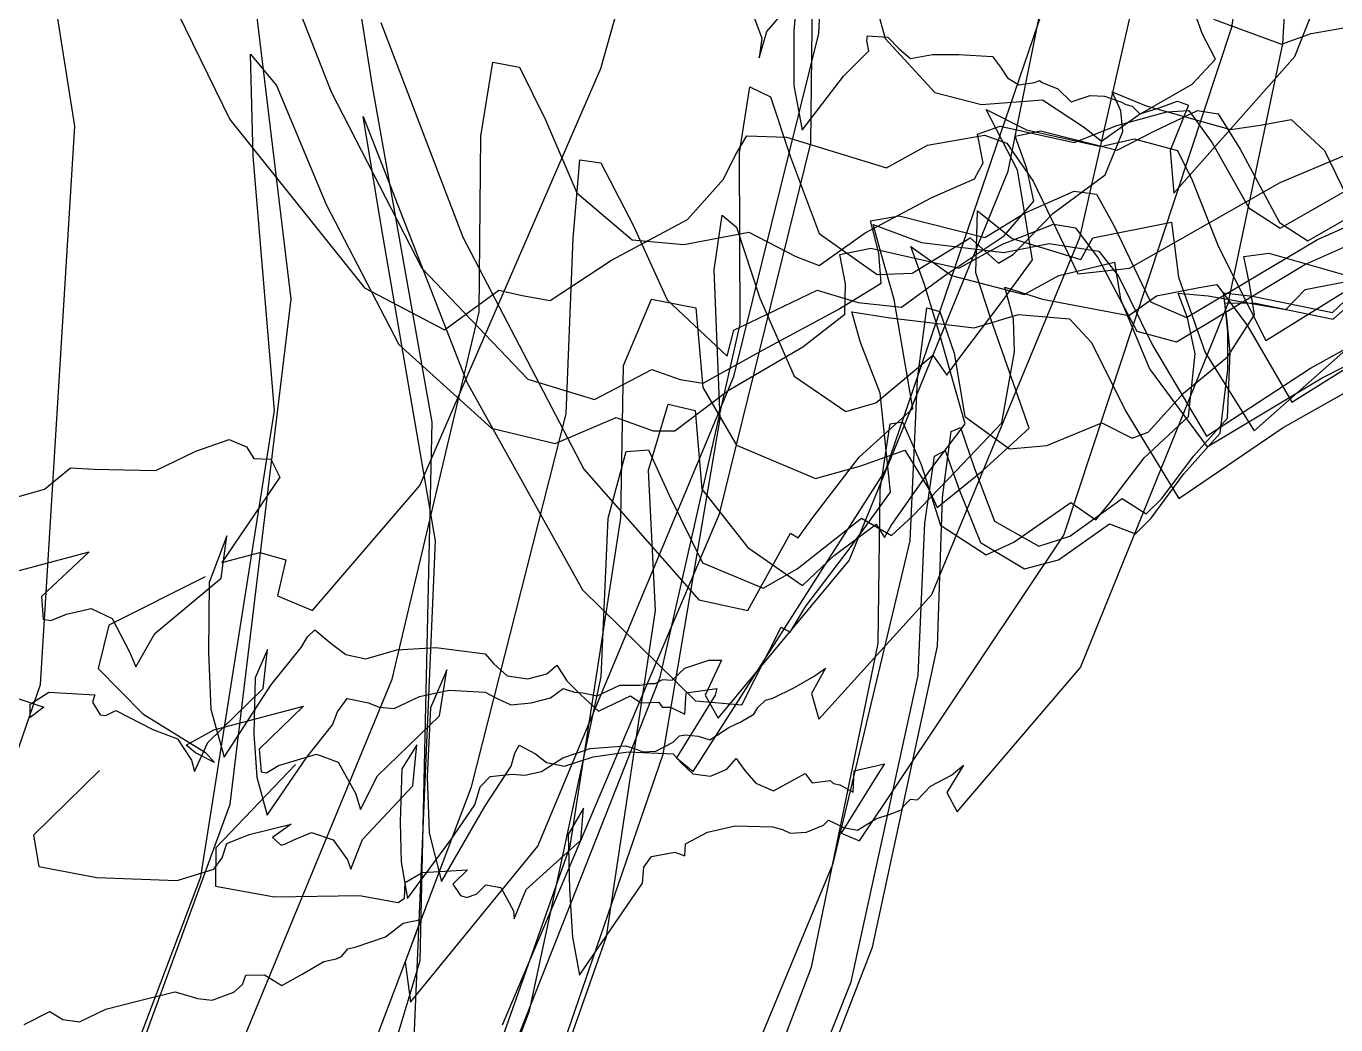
# Model space of a CAD drawing. Header units: millimetres. Extents: x -6 to 13, y -285 to 1.
# Drawn here: x -3.9 to -1.822, y -2.139 to -0.554 of the extents above; entities that cross this region are included whole.
import ezdxf

# ---------------------------------------------------------------- set-up
doc = ezdxf.new("R2010")
doc.units = ezdxf.units.MM
for name, color, linetype in [('20141128', 145, 'Continuous'), ('20141216', 40, 'Continuous'), ('20150317', 54, 'Continuous'), ('20150525', 177, 'Continuous'), ('20150619', 122, 'Continuous'), ('20151020', 220, 'Continuous'), ('20151209', 128, 'Continuous'), ('20160126', 20, 'Continuous'), ('20160401', 141, 'Continuous'), ('20160920', 48, 'Continuous'), ('20161011', 208, 'Continuous'), ('20161124', 188, 'Continuous'), ('20161222', 142, 'Continuous'), ('20170213', 4, 'Continuous'), ('20170413', 115, 'Continuous'), ('20170622', 148, 'Continuous'), ('20170925', 79, 'Continuous'), ('20180328', 34, 'Continuous'), ('20180507', 185, 'Continuous'), ('20180702', 47, 'Continuous'), ('20181022', 205, 'Continuous'), ('20190208', 168, 'Continuous'), ('20190618', 77, 'Continuous'), ('20190722', 203, 'Continuous'), ('20190919', 195, 'Continuous')]:
    doc.layers.add(name, color=color, linetype=linetype)

msp = doc.modelspace()

# ---------------------------------------------------------------- linework, layer by layer
at = {"layer": '20141128'}
for p, q in [((-2.2282, -0.889, -33.6), (-2.1318, -0.4656, -34.2)), ((-2.4628, -1.4559, -33), (-2.2282, -0.889, -33.6)), ((-2.6422, -1.6536, -32.4), (-2.4628, -1.4559, -33)), ((-2.6319, -1.5727, -31.2), (-2.6542, -1.6132, -31.8)), ((-2.65, -1.5854, -30.6), (-2.6319, -1.5727, -31.2)), ((-2.6809, -1.6038, -30), (-2.65, -1.5854, -30.6)), ((-2.7272, -1.6238, -28.8), (-2.7152, -1.6205, -29.4)), ((-2.7152, -1.6205, -29.4), (-2.6809, -1.6038, -30)), ((-2.6542, -1.6132, -31.8), (-2.6422, -1.6536, -32.4)), ((-2.7455, -1.6458, -27.6), (-2.7389, -1.6353, -28.2)), ((-2.7389, -1.6353, -28.2), (-2.7272, -1.6238, -28.8)), ((-2.7853, -1.667, -26.4), (-2.7661, -1.6581, -27)), ((-2.7661, -1.6581, -27), (-2.7455, -1.6458, -27.6)), ((-2.8736, -1.6906, -23.4), (-2.8633, -1.6805, -24)), ((-2.8633, -1.6805, -24), (-2.854, -1.6785, -24.6)), ((-2.854, -1.6785, -24.6), (-2.8341, -1.6808, -25.2)), ((-2.8341, -1.6808, -25.2), (-2.8153, -1.6869, -25.8)), ((-2.8153, -1.6869, -25.8), (-2.7853, -1.667, -26.4)), ((-3.2802, -1.6945, -12.6), (-3.3043, -1.7326, -13.2)), ((-3.2864, -1.7599, -12), (-3.2802, -1.6945, -12.6)), ((-3.0487, -1.7151, -19.8), (-3.0053, -1.7003, -20.4)), ((-3.0053, -1.7003, -20.4), (-2.9489, -1.6964, -21)), ((-2.9489, -1.6964, -21), (-2.9349, -1.7006, -21.6)), ((-2.9349, -1.7006, -21.6), (-2.9215, -1.7058, -22.2)), ((-2.9012, -1.7048, -22.8), (-2.8736, -1.6906, -23.4)), ((-3.0824, -1.7368, -19.2), (-3.0487, -1.7151, -19.8)), ((-2.9215, -1.7058, -22.2), (-2.9012, -1.7048, -22.8)), ((-3.7839, -1.7356, -0.6), (-3.8885, -1.8381, -1.2)), ((-3.3043, -1.7326, -13.2), (-3.3066, -1.8171, -13.8)), ((-3.1799, -1.7612, -16.8), (-3.1637, -1.745, -17.4)), ((-3.1637, -1.745, -17.4), (-3.1293, -1.741, -18)), ((-3.1293, -1.741, -18), (-3.109, -1.7425, -18.6)), ((-3.109, -1.7425, -18.6), (-3.0824, -1.7368, -19.2)), ((-3.3667, -1.8448, -11.4), (-3.2864, -1.7599, -12)), ((-3.188, -1.7897, -16.2), (-3.1799, -1.7612, -16.8)), ((-3.2265, -1.8456, -15.6), (-3.188, -1.7897, -16.2)), ((-3.5466, -1.8368, -5.4), (-3.4795, -1.8206, -6)), ((-3.4795, -1.8206, -6), (-3.5091, -1.8416, -6.6)), ((-3.3066, -1.8171, -13.8), (-3.3054, -1.8808, -14.4)), ((-3.8885, -1.8381, -1.2), (-3.8803, -1.8875, -1.8)), ((-3.5819, -1.8512, -4.8), (-3.5466, -1.8368, -5.4)), ((-3.5091, -1.8416, -6.6), (-3.4958, -1.854, -7.2)), ((-3.4889, -1.852, -7.8), (-3.4754, -1.8456, -8.4)), ((-3.4754, -1.8456, -8.4), (-3.4476, -1.8339, -9)), ((-3.4476, -1.8339, -9), (-3.413, -1.8454, -9.6)), ((-3.413, -1.8454, -9.6), (-3.3901, -1.8769, -10.2)), ((-3.3852, -1.8919, -10.8), (-3.3667, -1.8448, -11.4)), ((-3.295, -1.9386, -15), (-3.2265, -1.8456, -15.6)), ((-3.5892, -1.874, -4.2), (-3.5819, -1.8512, -4.8)), ((-3.4958, -1.854, -7.2), (-3.4889, -1.852, -7.8)), ((-3.8803, -1.8875, -1.8), (-3.7879, -1.9051, -2.4)), ((-3.6023, -1.8921, -3.6), (-3.5892, -1.874, -4.2)), ((-3.3901, -1.8769, -10.2), (-3.3852, -1.8919, -10.8)), ((-3.3054, -1.8808, -14.4), (-3.295, -1.9386, -15)), ((-3.7879, -1.9051, -2.4), (-3.6608, -1.9098, -3)), ((-3.6608, -1.9098, -3), (-3.6023, -1.8921, -3.6))]:
    msp.add_line(p, q, dxfattribs=at)
at = {"layer": '20141216'}
for p, q in [((-1.906, -0.582, -34.2), (-1.894, -0.377, -34.8)), ((-1.993, -0.994, -33.6), (-1.906, -0.582, -34.2)), ((-2.227, -1.572, -33), (-1.993, -0.994, -33.6)), ((-2.423, -1.801, -32.4), (-2.227, -1.572, -33)), ((-3.473, -1.726, -0.6), (-3.599, -1.858, -1.2)), ((-2.465, -1.76, -30), (-2.432, -1.743, -30.6)), ((-2.413, -1.727, -31.2), (-2.439, -1.77, -31.8)), ((-2.432, -1.743, -30.6), (-2.413, -1.727, -31.2)), ((-2.486, -1.782, -29.4), (-2.465, -1.76, -30)), ((-2.508, -1.792, -28.2), (-2.497, -1.781, -28.8)), ((-2.497, -1.781, -28.8), (-2.486, -1.782, -29.4)), ((-2.439, -1.77, -31.8), (-2.423, -1.801, -32.4)), ((-3.016, -1.795, -12.6), (-3.04, -1.837, -13.2)), ((-3.02, -1.846, -12), (-3.016, -1.795, -12.6)), ((-2.552, -1.812, -26.4), (-2.531, -1.805, -27)), ((-2.531, -1.805, -27), (-2.511, -1.798, -27.6)), ((-2.511, -1.798, -27.6), (-2.508, -1.792, -28.2)), ((-2.819, -1.833, -19.8), (-2.775, -1.823, -20.4)), ((-2.775, -1.823, -20.4), (-2.716, -1.825, -21)), ((-2.716, -1.825, -21), (-2.7, -1.829, -21.6)), ((-2.662, -1.833, -22.8), (-2.635, -1.822, -23.4)), ((-2.635, -1.822, -23.4), (-2.627, -1.814, -24)), ((-2.627, -1.814, -24), (-2.617, -1.819, -24.6)), ((-2.617, -1.819, -24.6), (-2.603, -1.826, -25.2)), ((-2.603, -1.826, -25.2), (-2.581, -1.83, -25.8)), ((-2.581, -1.83, -25.8), (-2.552, -1.812, -26.4)), ((-3.107, -1.924, -11.4), (-3.02, -1.846, -12)), ((-3.04, -1.837, -13.2), (-3.038, -1.924, -13.8)), ((-2.854, -1.852, -19.2), (-2.819, -1.833, -19.8)), ((-2.7, -1.829, -21.6), (-2.688, -1.835, -22.2)), ((-2.688, -1.835, -22.2), (-2.662, -1.833, -22.8)), ((-3.599, -1.858, -1.2), (-3.6, -1.919, -1.8)), ((-2.908, -1.872, -17.4), (-2.871, -1.865, -18)), ((-2.871, -1.865, -18), (-2.855, -1.871, -18.6)), ((-2.855, -1.871, -18.6), (-2.854, -1.852, -19.2)), ((-2.922, -1.914, -16.2), (-2.92, -1.889, -16.8)), ((-2.92, -1.889, -16.8), (-2.908, -1.872, -17.4)), ((-3.299, -1.913, -4.8), (-3.272, -1.897, -5.4)), ((-3.272, -1.897, -5.4), (-3.2, -1.893, -6)), ((-3.2, -1.893, -6), (-3.223, -1.916, -6.6)), ((-3.6, -1.919, -1.8), (-3.506, -1.936, -2.4)), ((-3.3, -1.938, -4.2), (-3.299, -1.913, -4.8)), ((-3.223, -1.916, -6.6), (-3.211, -1.934, -7.2)), ((-3.201, -1.937, -7.8), (-3.185, -1.931, -8.4)), ((-3.185, -1.931, -8.4), (-3.171, -1.917, -9)), ((-3.171, -1.917, -9), (-3.147, -1.921, -9.6)), ((-3.147, -1.921, -9.6), (-3.127, -1.958, -10.2)), ((-3.126, -1.971, -10.8), (-3.107, -1.924, -11.4)), ((-3.038, -1.924, -13.8), (-3.033, -2, -14.4)), ((-2.959, -1.968, -15.6), (-2.922, -1.914, -16.2)), ((-3.506, -1.936, -2.4), (-3.371, -1.934, -3)), ((-3.371, -1.934, -3), (-3.31, -1.945, -3.6)), ((-3.31, -1.945, -3.6), (-3.3, -1.938, -4.2)), ((-3.211, -1.934, -7.2), (-3.201, -1.937, -7.8)), ((-3.127, -1.958, -10.2), (-3.126, -1.971, -10.8)), ((-3.022, -2.06, -15), (-2.959, -1.968, -15.6)), ((-3.033, -2, -14.4), (-3.022, -2.06, -15))]:
    msp.add_line(p, q, dxfattribs=at)
at = {"layer": '20150317'}
for p, q in [((-2.342, -0.784, -33.6), (-2.252, -0.339, -34.2)), ((-2.594, -1.402, -33), (-2.342, -0.784, -33.6)), ((-2.802, -1.652, -32.4), (-2.594, -1.402, -33)), ((-3.517, -1.543, -12.6), (-3.537, -1.588, -13.2)), ((-3.524, -1.605, -12), (-3.517, -1.543, -12.6)), ((-2.875, -1.592, -29.4), (-2.855, -1.573, -30)), ((-2.855, -1.573, -30), (-2.817, -1.56, -30.6)), ((-2.797, -1.56, -31.2), (-2.823, -1.616, -31.8)), ((-2.817, -1.56, -30.6), (-2.797, -1.56, -31.2)), ((-3.537, -1.588, -13.2), (-3.539, -1.677, -13.8)), ((-2.994, -1.617, -25.8), (-2.958, -1.6, -26.4)), ((-2.958, -1.6, -26.4), (-2.926, -1.6, -27)), ((-2.926, -1.6, -27), (-2.911, -1.597, -27.6)), ((-2.911, -1.597, -27.6), (-2.902, -1.597, -28.2)), ((-2.902, -1.597, -28.2), (-2.89, -1.591, -28.8)), ((-2.89, -1.591, -28.8), (-2.875, -1.592, -29.4)), ((-3.926, -1.617, -3), (-3.872, -1.635, -3.6)), ((-3.894, -1.63, -4.8), (-3.864, -1.611, -5.4)), ((-3.864, -1.611, -5.4), (-3.791, -1.615, -6)), ((-3.791, -1.615, -6), (-3.795, -1.627, -6.6)), ((-3.612, -1.691, -11.4), (-3.524, -1.605, -12)), ((-3.316, -1.637, -19.2), (-3.276, -1.618, -19.8)), ((-3.276, -1.618, -19.8), (-3.229, -1.608, -20.4)), ((-3.229, -1.608, -20.4), (-3.172, -1.611, -21)), ((-3.172, -1.611, -21), (-3.153, -1.621, -21.6)), ((-3.099, -1.628, -22.8), (-3.068, -1.62, -23.4)), ((-3.068, -1.62, -23.4), (-3.048, -1.605, -24)), ((-3.048, -1.605, -24), (-3.03, -1.611, -24.6)), ((-3.03, -1.611, -24.6), (-3.017, -1.612, -25.2)), ((-3.017, -1.612, -25.2), (-2.994, -1.617, -25.8)), ((-2.823, -1.616, -31.8), (-2.802, -1.652, -32.4)), ((-3.894, -1.651, -4.2), (-3.894, -1.63, -4.8)), ((-3.872, -1.635, -3.6), (-3.894, -1.651, -4.2)), ((-3.795, -1.627, -6.6), (-3.783, -1.647, -7.2)), ((-3.774, -1.648, -7.8), (-3.758, -1.64, -8.4)), ((-3.758, -1.64, -8.4), (-3.699, -1.67, -9)), ((-3.406, -1.642, -16.8), (-3.391, -1.621, -17.4)), ((-3.391, -1.621, -17.4), (-3.357, -1.628, -18)), ((-3.357, -1.628, -18), (-3.34, -1.635, -18.6)), ((-3.34, -1.635, -18.6), (-3.316, -1.637, -19.2)), ((-3.153, -1.621, -21.6), (-3.131, -1.631, -22.2)), ((-3.131, -1.631, -22.2), (-3.099, -1.628, -22.8)), ((-3.783, -1.647, -7.2), (-3.774, -1.648, -7.8)), ((-3.414, -1.663, -16.2), (-3.406, -1.642, -16.8)), ((-3.699, -1.67, -9), (-3.66, -1.685, -9.6)), ((-3.539, -1.677, -13.8), (-3.534, -1.746, -14.4)), ((-3.455, -1.714, -15.6), (-3.414, -1.663, -16.2)), ((-3.66, -1.685, -9.6), (-3.638, -1.719, -10.2)), ((-3.633, -1.737, -10.8), (-3.612, -1.691, -11.4)), ((-3.638, -1.719, -10.2), (-3.633, -1.737, -10.8)), ((-3.518, -1.806, -15), (-3.455, -1.714, -15.6)), ((-3.534, -1.746, -14.4), (-3.518, -1.806, -15))]:
    msp.add_line(p, q, dxfattribs=at)
at = {"layer": '20150525'}
for p, q in [((-2.9882, -0.621, -33.6), (-2.8545, -0.1421, -34.2)), ((-3.2757, -1.2831, -33), (-2.9882, -0.621, -33.6)), ((-3.6309, -1.2283, -26.4), (-3.578, -1.2097, -27)), ((-3.578, -1.2097, -27), (-3.5508, -1.2213, -27.6)), ((-3.5508, -1.2213, -27.6), (-3.539, -1.24, -28.2)), ((-3.6943, -1.2591, -25.8), (-3.6309, -1.2283, -26.4)), ((-3.539, -1.24, -28.2), (-3.5122, -1.241, -28.8)), ((-3.5122, -1.241, -28.8), (-3.4977, -1.2696, -29.4)), ((-3.8712, -1.2885, -23.4), (-3.8297, -1.2547, -24)), ((-3.8297, -1.2547, -24), (-3.7921, -1.257, -24.6)), ((-3.7921, -1.257, -24.6), (-3.7443, -1.2579, -25.2)), ((-3.7443, -1.2579, -25.2), (-3.6943, -1.2591, -25.8)), ((-3.4977, -1.2696, -29.4), (-3.5897, -1.4053, -30)), ((-3.4461, -1.4813, -32.4), (-3.2757, -1.2831, -33)), ((-3.9288, -1.3054, -22.8), (-3.8712, -1.2885, -23.4)), ((-3.5897, -1.4053, -30), (-3.5293, -1.3895, -30.6)), ((-3.5293, -1.3895, -30.6), (-3.4882, -1.4008, -31.2)), ((-3.4882, -1.4008, -31.2), (-3.5015, -1.4582, -31.8)), ((-3.5015, -1.4582, -31.8), (-3.4461, -1.4813, -32.4))]:
    msp.add_line(p, q, dxfattribs=at)
at = {"layer": '20150619'}
for p, q in [((-1.887, -0.602, -33), (-1.631, 0.051, -33.6)), ((-2.673, -0.457, -13.2), (-2.682, -0.561, -13.8)), ((-2.725, -0.562, -11.4), (-2.645, -0.469, -12)), ((-2.749, -0.529, -9.6), (-2.733, -0.573, -10.2)), ((-2.682, -0.561, -13.8), (-2.682, -0.648, -14.4)), ((-2.737, -0.604, -10.8), (-2.725, -0.562, -11.4)), ((-2.733, -0.573, -10.2), (-2.737, -0.604, -10.8)), ((-2.566, -0.577, -16.8), (-2.565, -0.569, -17.4)), ((-2.563, -0.593, -16.2), (-2.566, -0.577, -16.8)), ((-2.565, -0.569, -17.4), (-2.533, -0.571, -18)), ((-2.533, -0.571, -18), (-2.515, -0.59, -18.6)), ((-2.603, -0.633, -15.6), (-2.563, -0.593, -16.2)), ((-2.515, -0.59, -18.6), (-2.497, -0.605, -19.2)), ((-2.497, -0.605, -19.2), (-2.462, -0.599, -19.8)), ((-2.462, -0.599, -19.8), (-2.42, -0.599, -20.4)), ((-2.42, -0.599, -20.4), (-2.367, -0.602, -21)), ((-2.367, -0.602, -21), (-2.354, -0.619, -21.6)), ((-2.079, -0.819, -32.4), (-1.887, -0.602, -33)), ((-2.354, -0.619, -21.6), (-2.343, -0.636, -22.2)), ((-2.669, -0.719, -15), (-2.603, -0.633, -15.6)), ((-2.343, -0.636, -22.2), (-2.325, -0.647, -22.8)), ((-2.325, -0.647, -22.8), (-2.3, -0.643, -23.4)), ((-2.3, -0.643, -23.4), (-2.292, -0.64, -24)), ((-2.292, -0.64, -24), (-2.288, -0.643, -24.6)), ((-2.288, -0.643, -24.6), (-2.263, -0.653, -25.2)), ((-2.682, -0.648, -14.4), (-2.669, -0.719, -15)), ((-2.263, -0.653, -25.2), (-2.242, -0.674, -25.8)), ((-2.242, -0.674, -25.8), (-2.212, -0.664, -26.4)), ((-2.212, -0.664, -26.4), (-2.189, -0.665, -27)), ((-2.189, -0.665, -27), (-2.163, -0.674, -27.6)), ((-2.163, -0.674, -27.6), (-2.155, -0.678, -28.2)), ((-2.155, -0.678, -28.2), (-2.145, -0.681, -28.8)), ((-2.145, -0.681, -28.8), (-2.133, -0.693, -29.4)), ((-2.133, -0.693, -29.4), (-2.104, -0.684, -30)), ((-2.104, -0.684, -30), (-2.073, -0.673, -30.6)), ((-2.056, -0.679, -31.2), (-2.085, -0.751, -31.8)), ((-2.073, -0.673, -30.6), (-2.056, -0.679, -31.2)), ((-2.085, -0.751, -31.8), (-2.079, -0.819, -32.4))]:
    msp.add_line(p, q, dxfattribs=at)
at = {"layer": '20151020'}
for p, q in [((-1.9948, -1.0168, -42.6), (-2.0002, -0.9769, -43.2)), ((-2.0002, -0.9769, -43.2), (-1.954, -0.9823, -43.8)), ((-1.954, -0.9823, -43.8), (-1.8273, -1.0083, -44.4)), ((-1.8273, -1.0083, -44.4), (-1.7986, -0.9815, -45)), ((-1.9899, -1.0714, -42), (-1.9948, -1.0168, -42.6)), ((-1.9939, -1.1763, -41.4), (-1.9899, -1.0714, -42)), ((-2.0478, -1.2363, -40.8), (-1.9939, -1.1763, -41.4)), ((-2.446, -1.3022, -34.8), (-2.4323, -1.1973, -35.4)), ((-2.4323, -1.1973, -35.4), (-2.4175, -1.1911, -36)), ((-2.4175, -1.1911, -36), (-2.3956, -1.2561, -36.6)), ((-2.0981, -1.3034, -40.2), (-2.0478, -1.2363, -40.8)), ((-2.3956, -1.2561, -36.6), (-2.3638, -1.3396, -37.2)), ((-2.4538, -1.5381, -34.2), (-2.446, -1.3022, -34.8)), ((-2.2443, -1.3635, -38.4), (-2.1612, -1.3037, -39)), ((-2.1612, -1.3037, -39), (-2.1228, -1.328, -39.6)), ((-2.1228, -1.328, -39.6), (-2.0981, -1.3034, -40.2)), ((-2.3638, -1.3396, -37.2), (-2.2931, -1.3794, -37.8)), ((-2.2931, -1.3794, -37.8), (-2.2443, -1.3635, -38.4)), ((-2.557, -2.0158, -33.6), (-2.4538, -1.5381, -34.2)), ((-2.8351, -2.7302, -33), (-2.557, -2.0158, -33.6))]:
    msp.add_line(p, q, dxfattribs=at)
at = {"layer": '20151209'}
for p, q in [((-1.9936, -1.0387, -42.6), (-1.998, -0.9927, -43.2)), ((-1.998, -0.9927, -43.2), (-1.9495, -0.9933, -43.8)), ((-1.9495, -0.9933, -43.8), (-1.826, -1.0188, -44.4)), ((-1.826, -1.0188, -44.4), (-1.7872, -0.9837, -45)), ((-1.9933, -1.0986, -42), (-1.9936, -1.0387, -42.6)), ((-2.0055, -1.1998, -41.4), (-1.9933, -1.0986, -42)), ((-2.0634, -1.2644, -40.8), (-2.0055, -1.1998, -41.4)), ((-2.4741, -1.3428, -34.8), (-2.4588, -1.2361, -35.4)), ((-2.4588, -1.2361, -35.4), (-2.4418, -1.2276, -36)), ((-2.4418, -1.2276, -36), (-2.419, -1.2911, -36.6)), ((-2.1149, -1.3349, -40.2), (-2.0634, -1.2644, -40.8)), ((-2.419, -1.2911, -36.6), (-2.3858, -1.3736, -37.2)), ((-2.4849, -1.5843, -34.2), (-2.4741, -1.3428, -34.8)), ((-2.2623, -1.401, -38.4), (-2.1812, -1.344, -39)), ((-2.1812, -1.344, -39), (-2.1397, -1.3594, -39.6)), ((-2.1397, -1.3594, -39.6), (-2.1149, -1.3349, -40.2)), ((-2.3858, -1.3736, -37.2), (-2.3158, -1.4152, -37.8)), ((-2.3158, -1.4152, -37.8), (-2.2623, -1.401, -38.4)), ((-2.5912, -2.0708, -33.6), (-2.4849, -1.5843, -34.2)), ((-2.8756, -2.7876, -33), (-2.5912, -2.0708, -33.6))]:
    msp.add_line(p, q, dxfattribs=at)
at = {"layer": '20160126'}
for p, q in [((-1.9677, -0.9196, -43.2), (-1.9284, -0.914, -43.8)), ((-1.9284, -0.914, -43.8), (-1.8097, -0.9481, -44.4)), ((-1.9592, -0.9628, -42.6), (-1.9677, -0.9196, -43.2)), ((-1.9512, -1.0119, -42), (-1.9592, -0.9628, -42.6)), ((-2.4858, -1.114, -34.8), (-2.471, -1.0009, -35.4)), ((-2.471, -1.0009, -35.4), (-2.4504, -1.0065, -36)), ((-2.4504, -1.0065, -36), (-2.4276, -1.0727, -36.6)), ((-1.994, -1.0786, -41.4), (-1.9512, -1.0119, -42)), ((-2.4276, -1.0727, -36.6), (-2.4105, -1.1736, -37.2)), ((-2.0638, -1.1365, -40.8), (-1.994, -1.0786, -41.4)), ((-2.4976, -1.3708, -34.2), (-2.4858, -1.114, -34.8)), ((-2.1197, -1.1983, -40.2), (-2.0638, -1.1365, -40.8)), ((-2.4105, -1.1736, -37.2), (-2.3398, -1.2248, -37.8)), ((-2.2803, -1.2196, -38.4), (-2.1931, -1.1833, -39)), ((-2.1931, -1.1833, -39), (-2.1454, -1.2079, -39.6)), ((-2.1454, -1.2079, -39.6), (-2.1197, -1.1983, -40.2)), ((-2.3398, -1.2248, -37.8), (-2.2803, -1.2196, -38.4)), ((-2.6195, -1.883, -33.6), (-2.4976, -1.3708, -34.2)), ((-2.9187, -2.6032, -33), (-2.6195, -1.883, -33.6))]:
    msp.add_line(p, q, dxfattribs=at)
at = {"layer": '20160401'}
for p, q in [((-2.6422, -0.5655, -34.2), (-2.6304, -0.3048, -34.8)), ((-2.7775, -1.1098, -33.6), (-2.6422, -0.5655, -34.2)), ((-3.0884, -1.8557, -33), (-2.7775, -1.1098, -33.6)), ((-3.2901, -2.1033, -32.4), (-3.0884, -1.8557, -33)), ((-3.302, -1.9778, -30.6), (-3.274, -1.9719, -31.2)), ((-3.274, -1.9719, -31.2), (-3.2987, -2.0389, -31.8)), ((-3.3299, -1.9992, -30), (-3.302, -1.9778, -30.6)), ((-3.3897, -2.0182, -28.8), (-3.3764, -2.0151, -29.4)), ((-3.3764, -2.0151, -29.4), (-3.3299, -1.9992, -30)), ((-3.4277, -2.0384, -27), (-3.4081, -2.0341, -27.6)), ((-3.4081, -2.0341, -27.6), (-3.3997, -2.0307, -28.2)), ((-3.3997, -2.0307, -28.2), (-3.3897, -2.0182, -28.8)), ((-3.462, -2.0589, -26.4), (-3.4277, -2.0384, -27)), ((-3.2987, -2.0389, -31.8), (-3.2901, -2.1033, -32.4)), ((-3.5706, -2.0873, -23.4), (-3.5569, -2.0752, -24)), ((-3.5569, -2.0752, -24), (-3.5516, -2.0604, -24.6)), ((-3.5516, -2.0604, -24.6), (-3.5219, -2.0597, -25.2)), ((-3.5219, -2.0597, -25.2), (-3.4946, -2.0766, -25.8)), ((-3.4946, -2.0766, -25.8), (-3.462, -2.0589, -26.4)), ((-3.726, -2.102, -20.4), (-3.6645, -2.0868, -21)), ((-3.6645, -2.0868, -21), (-3.6438, -2.0927, -21.6)), ((-3.6438, -2.0927, -21.6), (-3.6284, -2.0974, -22.2)), ((-3.6284, -2.0974, -22.2), (-3.605, -2.0999, -22.8)), ((-3.605, -2.0999, -22.8), (-3.5706, -2.0873, -23.4)), ((-3.9034, -2.1388, -17.4), (-3.8624, -2.1181, -18)), ((-3.8624, -2.1181, -18), (-3.8418, -2.1304, -18.6)), ((-3.8157, -2.1343, -19.2), (-3.774, -2.1144, -19.8)), ((-3.774, -2.1144, -19.8), (-3.726, -2.102, -20.4)), ((-3.8418, -2.1304, -18.6), (-3.8157, -2.1343, -19.2))]:
    msp.add_line(p, q, dxfattribs=at)
at = {"layer": '20160920'}
for p, q in [((-1.9015, -1.0034, -44.4), (-1.8707, -0.9717, -45)), ((-1.8707, -0.9717, -45), (-1.8102, -0.9601, -45.6)), ((-2.0574, -1.0168, -42.6), (-2.0719, -0.9776, -43.2)), ((-2.0719, -0.9776, -43.2), (-2.0243, -0.9821, -43.8)), ((-2.0243, -0.9821, -43.8), (-1.9015, -1.0034, -44.4)), ((-2.0451, -1.0741, -42), (-2.0574, -1.0168, -42.6)), ((-2.0556, -1.1735, -41.4), (-2.0451, -1.0741, -42)), ((-2.5293, -1.1848, -35.4), (-2.5096, -1.182, -36)), ((-2.5096, -1.182, -36), (-2.48, -1.2495, -36.6)), ((-2.1263, -1.239, -40.8), (-2.0556, -1.1735, -41.4)), ((-2.545, -1.2895, -34.8), (-2.5293, -1.1848, -35.4)), ((-2.1804, -1.3106, -40.2), (-2.1263, -1.239, -40.8)), ((-2.48, -1.2495, -36.6), (-2.4495, -1.3461, -37.2)), ((-2.5481, -1.5335, -34.2), (-2.545, -1.2895, -34.8)), ((-2.3329, -1.3731, -38.4), (-2.2425, -1.3099, -39)), ((-2.2425, -1.3099, -39), (-2.2029, -1.3373, -39.6)), ((-2.2029, -1.3373, -39.6), (-2.1804, -1.3106, -40.2)), ((-2.4495, -1.3461, -37.2), (-2.377, -1.3929, -37.8)), ((-2.377, -1.3929, -37.8), (-2.3329, -1.3731, -38.4)), ((-2.654, -2.0475, -33.6), (-2.5481, -1.5335, -34.2)), ((-2.9633, -2.8566, -33), (-2.654, -2.0475, -33.6))]:
    msp.add_line(p, q, dxfattribs=at)
at = {"layer": '20161011'}
for p, q in [((-2.3332, -1.0189, -42.6), (-2.3473, -0.9679, -43.2)), ((-2.3473, -0.9679, -43.2), (-2.2872, -0.9869, -43.8)), ((-2.1064, -0.9818, -45), (-2.0387, -0.9685, -45.6)), ((-2.0387, -0.9685, -45.6), (-2.0109, -0.9639, -46.2)), ((-2.0109, -0.9639, -46.2), (-1.9622, -1.0297, -46.8)), ((-2.2872, -0.9869, -43.8), (-2.1502, -1.0132, -44.4)), ((-2.1502, -1.0132, -44.4), (-2.1064, -0.9818, -45)), ((-2.332, -1.0706, -42), (-2.3332, -1.0189, -42.6)), ((-1.9622, -1.0297, -46.8), (-1.8916, -1.1505, -47.4)), ((-2.352, -1.1835, -41.4), (-2.332, -1.0706, -42)), ((-1.8916, -1.1505, -47.4), (-1.772, -1.0757, -48)), ((-2.4242, -1.2598, -40.8), (-2.352, -1.1835, -41.4)), ((-2.9481, -1.229, -35.4), (-2.9124, -1.2261, -36)), ((-2.9124, -1.2261, -36), (-2.8798, -1.2985, -36.6)), ((-2.9765, -1.3346, -34.8), (-2.9481, -1.229, -35.4)), ((-2.4938, -1.3316, -40.2), (-2.4242, -1.2598, -40.8)), ((-2.8798, -1.2985, -36.6), (-2.8268, -1.4057, -37.2)), ((-2.9878, -1.5867, -34.2), (-2.9765, -1.3346, -34.8)), ((-2.677, -1.415, -38.4), (-2.5747, -1.3346, -39)), ((-2.5747, -1.3346, -39), (-2.5271, -1.3624, -39.6)), ((-2.5271, -1.3624, -39.6), (-2.4938, -1.3316, -40.2)), ((-2.8268, -1.4057, -37.2), (-2.7308, -1.4459, -37.8)), ((-2.7308, -1.4459, -37.8), (-2.677, -1.415, -38.4)), ((-3.1016, -2.1166, -33.6), (-2.9878, -1.5867, -34.2)), ((-3.4126, -2.9425, -33), (-3.1016, -2.1166, -33.6))]:
    msp.add_line(p, q, dxfattribs=at)
at = {"layer": '20161124'}
for p, q in [((-1.9869, -0.5551, -33.6), (-1.9112, -0.0841, -34.2)), ((-2.2534, -1.362, -33), (-1.9869, -0.5551, -33.6)), ((-2.5777, -1.8468, -32.4), (-2.2534, -1.362, -33)), ((-3.6162, -1.4281, -0.6), (-3.7688, -1.5044, -1.2)), ((-3.7688, -1.5044, -1.2), (-3.786, -1.5736, -1.8)), ((-3.786, -1.5736, -1.8), (-3.7149, -1.6454, -2.4)), ((-3.2326, -1.5753, -12.6), (-3.2584, -1.6359, -13.2)), ((-3.2441, -1.6487, -12), (-3.2326, -1.5753, -12.6)), ((-3.6025, -1.6707, -5.4), (-3.4599, -1.6333, -6)), ((-3.4599, -1.6333, -6), (-3.5304, -1.7014, -6.6)), ((-3.2584, -1.6359, -13.2), (-3.2638, -1.7449, -13.8)), ((-3.7149, -1.6454, -2.4), (-3.6154, -1.7067, -3)), ((-3.3425, -1.7437, -11.4), (-3.2441, -1.6487, -12)), ((-3.6463, -1.6949, -4.8), (-3.6025, -1.6707, -5.4)), ((-3.6317, -1.7074, -4.2), (-3.6463, -1.6949, -4.8)), ((-3.5304, -1.7014, -6.6), (-3.5274, -1.7372, -7.2)), ((-3.1247, -1.7079, -16.8), (-3.118, -1.6951, -17.4)), ((-3.118, -1.6951, -17.4), (-3.0921, -1.7091, -18)), ((-3.6013, -1.7224, -3.6), (-3.6317, -1.7074, -4.2)), ((-3.6154, -1.7067, -3), (-3.6013, -1.7224, -3.6)), ((-3.4999, -1.7275, -8.4), (-3.4395, -1.7096, -9)), ((-3.4395, -1.7096, -9), (-3.4052, -1.7223, -9.6)), ((-3.4052, -1.7223, -9.6), (-3.3778, -1.7711, -10.2)), ((-3.1307, -1.7282, -16.2), (-3.1247, -1.7079, -16.8)), ((-3.0921, -1.7091, -18), (-3.0744, -1.7224, -18.6)), ((-3.0744, -1.7224, -18.6), (-3.0459, -1.7282, -19.2)), ((-3.0459, -1.7282, -19.2), (-3.0002, -1.7134, -19.8)), ((-3.0002, -1.7134, -19.8), (-2.9447, -1.7056, -20.4)), ((-2.9447, -1.7056, -20.4), (-2.8733, -1.7088, -21)), ((-2.8733, -1.7088, -21), (-2.8614, -1.7227, -21.6)), ((-2.8614, -1.7227, -21.6), (-2.8425, -1.7405, -22.2)), ((-2.7881, -1.7334, -23.4), (-2.7738, -1.7165, -24)), ((-2.7738, -1.7165, -24), (-2.7598, -1.7353, -24.6)), ((-3.5274, -1.7372, -7.2), (-3.5187, -1.7391, -7.8)), ((-3.5187, -1.7391, -7.8), (-3.4999, -1.7275, -8.4)), ((-3.3698, -1.797, -10.8), (-3.3425, -1.7437, -11.4)), ((-3.2638, -1.7449, -13.8), (-3.2605, -1.8342, -14.4)), ((-3.1725, -1.7927, -15.6), (-3.1307, -1.7282, -16.2)), ((-2.8425, -1.7405, -22.2), (-2.8143, -1.7443, -22.8)), ((-2.8143, -1.7443, -22.8), (-2.7881, -1.7334, -23.4)), ((-2.7598, -1.7353, -24.6), (-2.7421, -1.7557, -25.2)), ((-2.7143, -1.7674, -25.8), (-2.6641, -1.74, -26.4)), ((-2.6641, -1.74, -26.4), (-2.6532, -1.7548, -27)), ((-2.546, -1.7368, -31.2), (-2.607, -1.8349, -31.8)), ((-2.5877, -1.7698, -29.4), (-2.5864, -1.736, -30)), ((-2.5864, -1.736, -30), (-2.5383, -1.725, -30.6)), ((-2.5383, -1.725, -30.6), (-2.546, -1.7368, -31.2)), ((-2.7421, -1.7557, -25.2), (-2.7143, -1.7674, -25.8)), ((-2.6532, -1.7548, -27), (-2.6245, -1.751, -27.6)), ((-2.6245, -1.751, -27.6), (-2.6189, -1.7558, -28.2)), ((-2.6189, -1.7558, -28.2), (-2.6088, -1.7583, -28.8)), ((-2.6088, -1.7583, -28.8), (-2.5877, -1.7698, -29.4)), ((-3.3778, -1.7711, -10.2), (-3.3698, -1.797, -10.8)), ((-3.2413, -1.9116, -15), (-3.1725, -1.7927, -15.6)), ((-3.2605, -1.8342, -14.4), (-3.2413, -1.9116, -15)), ((-2.607, -1.8349, -31.8), (-2.5777, -1.8468, -32.4))]:
    msp.add_line(p, q, dxfattribs=at)
at = {"layer": '20161222'}
for p, q in [((-2.536, -1.258, -33), (-2.26, -0.449, -33.6)), ((-2.842, -1.737, -32.4), (-2.536, -1.258, -33)), ((-3.582, -1.363, -12.6), (-3.61, -1.437, -13.2)), ((-3.591, -1.43, -12), (-3.582, -1.363, -12.6)), ((-3.941, -1.426, -5.4), (-3.8, -1.388, -6)), ((-3.8, -1.388, -6), (-3.876, -1.459, -6.6)), ((-3.696, -1.518, -11.4), (-3.591, -1.43, -12)), ((-3.61, -1.437, -13.2), (-3.611, -1.548, -13.8)), ((-3.876, -1.459, -6.6), (-3.873, -1.495, -7.2)), ((-3.873, -1.495, -7.2), (-3.861, -1.497, -7.8)), ((-3.861, -1.497, -7.8), (-3.836, -1.487, -8.4)), ((-3.836, -1.487, -8.4), (-3.797, -1.478, -9)), ((-3.797, -1.478, -9), (-3.764, -1.494, -9.6)), ((-3.764, -1.494, -9.6), (-3.736, -1.547, -10.2)), ((-3.454, -1.523, -16.8), (-3.442, -1.512, -17.4)), ((-3.442, -1.512, -17.4), (-3.416, -1.534, -18)), ((-3.726, -1.571, -10.8), (-3.696, -1.518, -11.4)), ((-3.464, -1.54, -16.2), (-3.454, -1.523, -16.8)), ((-3.416, -1.534, -18), (-3.393, -1.551, -18.6)), ((-3.736, -1.547, -10.2), (-3.726, -1.571, -10.8)), ((-3.611, -1.548, -13.8), (-3.607, -1.638, -14.4)), ((-3.512, -1.6, -15.6), (-3.464, -1.54, -16.2)), ((-3.393, -1.551, -18.6), (-3.361, -1.558, -19.2)), ((-3.361, -1.558, -19.2), (-3.312, -1.544, -19.8)), ((-3.312, -1.544, -19.8), (-3.25, -1.54, -20.4)), ((-3.25, -1.54, -20.4), (-3.172, -1.55, -21)), ((-3.172, -1.55, -21), (-3.158, -1.566, -21.6)), ((-3.158, -1.566, -21.6), (-3.137, -1.585, -22.2)), ((-3.074, -1.582, -23.4), (-3.058, -1.568, -24)), ((-3.058, -1.568, -24), (-3.042, -1.593, -24.6)), ((-3.586, -1.714, -15), (-3.512, -1.6, -15.6)), ((-3.137, -1.585, -22.2), (-3.104, -1.59, -22.8)), ((-3.104, -1.59, -22.8), (-3.074, -1.582, -23.4)), ((-3.042, -1.593, -24.6), (-3.02, -1.615, -25.2)), ((-3.02, -1.615, -25.2), (-2.992, -1.641, -25.8)), ((-2.992, -1.641, -25.8), (-2.941, -1.617, -26.4)), ((-2.941, -1.617, -26.4), (-2.925, -1.628, -27)), ((-2.807, -1.616, -31.2), (-2.868, -1.715, -31.8)), ((-2.855, -1.646, -29.4), (-2.853, -1.612, -30)), ((-2.853, -1.612, -30), (-2.804, -1.605, -30.6)), ((-2.804, -1.605, -30.6), (-2.807, -1.616, -31.2)), ((-3.607, -1.638, -14.4), (-3.586, -1.714, -15)), ((-2.925, -1.628, -27), (-2.896, -1.627, -27.6)), ((-2.896, -1.627, -27.6), (-2.891, -1.635, -28.2)), ((-2.891, -1.635, -28.2), (-2.878, -1.635, -28.8)), ((-2.878, -1.635, -28.8), (-2.855, -1.646, -29.4)), ((-2.868, -1.715, -31.8), (-2.842, -1.737, -32.4))]:
    msp.add_line(p, q, dxfattribs=at)
at = {"layer": '20170213'}
for p, q in [((-2.5731, -0.4435, -36.6), (-2.5371, -0.5731, -37.2)), ((-2.655, -0.7393, -34.2), (-2.6519, -0.4628, -34.8)), ((-2.0336, -0.5663, -42.6), (-2.0461, -0.5314, -43.2)), ((-2.0162, -0.5429, -43.8), (-1.9081, -0.5823, -44.4)), ((-1.861, -0.5654, -45), (-1.8005, -0.5546, -45.6)), ((-2.5371, -0.5731, -37.2), (-2.4582, -0.6591, -37.8)), ((-2.0127, -0.6061, -42), (-2.0336, -0.5663, -42.6)), ((-1.9081, -0.5823, -44.4), (-1.861, -0.5654, -45)), ((-2.0497, -0.6459, -41.4), (-2.0127, -0.6061, -42)), ((-2.4582, -0.6591, -37.8), (-2.3844, -0.6783, -38.4)), ((-2.1358, -0.6948, -40.8), (-2.0497, -0.6459, -41.4)), ((-2.3844, -0.6783, -38.4), (-2.2877, -0.6707, -39)), ((-2.2877, -0.6707, -39), (-2.2208, -0.7147, -39.6)), ((-2.1938, -0.7362, -40.2), (-2.1358, -0.6948, -40.8)), ((-2.2208, -0.7147, -39.6), (-2.1938, -0.7362, -40.2)), ((-2.8001, -1.3278, -33.6), (-2.655, -0.7393, -34.2)), ((-3.1443, -2.1392, -33), (-2.8001, -1.3278, -33.6))]:
    msp.add_line(p, q, dxfattribs=at)
at = {"layer": '20170413'}
for p, q in [((-3.1786, -0.7286, -34.8), (-3.1595, -0.6107, -35.4)), ((-3.1595, -0.6107, -35.4), (-3.1172, -0.6189, -36)), ((-3.1172, -0.6189, -36), (-3.0759, -0.7022, -36.6)), ((-3.0759, -0.7022, -36.6), (-3.0263, -0.8183, -37.2)), ((-2.1693, -0.7115, -45), (-2.0902, -0.6896, -45.6)), ((-2.0902, -0.6896, -45.6), (-2.055, -0.6876, -46.2)), ((-2.055, -0.6876, -46.2), (-2.018, -0.7389, -46.8)), ((-2.3904, -0.7253, -43.2), (-2.3545, -0.7127, -43.8)), ((-2.3814, -0.7706, -42.6), (-2.3904, -0.7253, -43.2)), ((-2.3545, -0.7127, -43.8), (-2.2372, -0.7386, -44.4)), ((-2.2372, -0.7386, -44.4), (-2.1693, -0.7115, -45)), ((-3.1813, -1.0073, -34.2), (-3.1786, -0.7286, -34.8)), ((-2.018, -0.7389, -46.8), (-1.9598, -0.842, -47.4)), ((-1.9105, -0.8743, -48), (-1.7228, -0.7674, -48.6)), ((-2.3951, -0.7963, -42), (-2.3814, -0.7706, -42.6)), ((-2.4633, -0.8256, -41.4), (-2.3951, -0.7963, -42)), ((-3.0263, -0.8183, -37.2), (-2.9384, -0.8927, -37.8)), ((-2.569, -0.8816, -40.8), (-2.4633, -0.8256, -41.4)), ((-1.9598, -0.842, -47.4), (-1.9105, -0.8743, -48)), ((-2.9384, -0.8927, -37.8), (-2.8564, -0.9006, -38.4)), ((-2.8564, -0.9006, -38.4), (-2.7535, -0.8809, -39)), ((-2.7535, -0.8809, -39), (-2.6787, -0.9192, -39.6)), ((-2.6418, -0.9339, -40.2), (-2.569, -0.8816, -40.8)), ((-2.6787, -0.9192, -39.6), (-2.6418, -0.9339, -40.2)), ((-3.3196, -1.5905, -33.6), (-3.1813, -1.0073, -34.2)), ((-3.6653, -2.4288, -33), (-3.3196, -1.5905, -33.6))]:
    msp.add_line(p, q, dxfattribs=at)
at = {"layer": '20170622'}
for p, q in [((-2.1112, -0.7212, -45), (-2.0414, -0.6874, -45.6)), ((-2.0414, -0.6874, -45.6), (-2.0087, -0.6932, -46.2)), ((-2.0087, -0.6932, -46.2), (-1.9737, -0.7489, -46.8)), ((-2.3308, -0.7286, -43.2), (-2.2905, -0.72, -43.8)), ((-2.2905, -0.72, -43.8), (-2.1688, -0.7506, -44.4)), ((-2.1688, -0.7506, -44.4), (-2.1112, -0.7212, -45)), ((-2.3121, -0.7795, -42.6), (-2.3308, -0.7286, -43.2)), ((-3.0321, -0.8901, -34.8), (-3.0215, -0.7657, -35.4)), ((-3.0215, -0.7657, -35.4), (-2.9882, -0.7706, -36)), ((-1.9737, -0.7489, -46.8), (-1.9111, -0.8657, -47.4)), ((-2.9882, -0.7706, -36), (-2.9369, -0.8699, -36.6)), ((-2.3013, -0.8317, -42), (-2.3121, -0.7795, -42.6)), ((-1.8666, -0.8947, -48), (-1.6815, -0.788, -48.6)), ((-2.3481, -0.8868, -41.4), (-2.3013, -0.8317, -42)), ((-2.9369, -0.8699, -36.6), (-2.8833, -0.9883, -37.2)), ((-1.9111, -0.8657, -47.4), (-1.8666, -0.8947, -48)), ((-3.0431, -1.1693, -34.2), (-3.0321, -0.8901, -34.8)), ((-2.4403, -0.948, -40.8), (-2.3481, -0.8868, -41.4)), ((-2.5113, -0.9999, -40.2), (-2.4403, -0.948, -40.8)), ((-2.777, -1.0361, -38.4), (-2.6448, -0.9726, -39)), ((-2.6448, -0.9726, -39), (-2.5797, -0.9923, -39.6)), ((-2.8833, -0.9883, -37.2), (-2.788, -1.0775, -37.8)), ((-2.5797, -0.9923, -39.6), (-2.5113, -0.9999, -40.2)), ((-2.788, -1.0775, -37.8), (-2.777, -1.0361, -38.4)), ((-3.1934, -1.7614, -33.6), (-3.0431, -1.1693, -34.2)), ((-3.5231, -2.6308, -33), (-3.1934, -1.7614, -33.6))]:
    msp.add_line(p, q, dxfattribs=at)
at = {"layer": '20170925'}
for p, q in [((-2.768, -0.755, -34.8), (-2.752, -0.65, -35.4)), ((-2.752, -0.65, -35.4), (-2.719, -0.666, -36)), ((-2.163, -0.688, -42.6), (-2.177, -0.658, -43.2)), ((-2.177, -0.658, -43.2), (-2.123, -0.68, -43.8)), ((-2.719, -0.666, -36), (-2.688, -0.76, -36.6)), ((-2.123, -0.68, -43.8), (-1.989, -0.718, -44.4)), ((-2.16, -0.721, -42), (-2.163, -0.688, -42.6)), ((-1.942, -0.711, -45), (-1.893, -0.702, -45.6)), ((-1.893, -0.702, -45.6), (-1.84, -0.751, -46.2)), ((-2.188, -0.79, -41.4), (-2.16, -0.721, -42)), ((-1.989, -0.718, -44.4), (-1.942, -0.711, -45)), ((-2.767, -1.027, -34.2), (-2.768, -0.755, -34.8)), ((-2.688, -0.76, -36.6), (-2.642, -0.883, -37.2)), ((-1.84, -0.751, -46.2), (-1.795, -0.844, -46.8)), ((-2.271, -0.851, -40.8), (-2.188, -0.79, -41.4)), ((-2.334, -0.916, -40.2), (-2.271, -0.851, -40.8)), ((-2.642, -0.883, -37.2), (-2.55, -0.948, -37.8)), ((-2.494, -0.946, -38.4), (-2.402, -0.89, -39)), ((-2.402, -0.89, -39), (-2.357, -0.93, -39.6)), ((-2.357, -0.93, -39.6), (-2.334, -0.916, -40.2)), ((-2.55, -0.948, -37.8), (-2.494, -0.946, -38.4)), ((-2.894, -1.587, -33.6), (-2.767, -1.027, -34.2)), ((-3.236, -2.454, -33), (-2.894, -1.587, -33.6))]:
    msp.add_line(p, q, dxfattribs=at)
at = {"layer": '20180328'}
for p, q in [((-2.3603, -0.7176, -42.6), (-2.377, -0.6861, -43.2)), ((-2.377, -0.6861, -43.2), (-2.3129, -0.7186, -43.8)), ((-2.3269, -0.7826, -42), (-2.3603, -0.7176, -42.6)), ((-2.3129, -0.7186, -43.8), (-2.1951, -0.7447, -44.4)), ((-2.1951, -0.7447, -44.4), (-2.1422, -0.7326, -45)), ((-2.1422, -0.7326, -45), (-2.0732, -0.7509, -45.6)), ((-2.0732, -0.7509, -45.6), (-2.0501, -0.7981, -46.2)), ((-2.3034, -0.9245, -41.4), (-2.3269, -0.7826, -42)), ((-2.0501, -0.7981, -46.2), (-2.0079, -0.9041, -46.8)), ((-2.8086, -0.9408, -34.8), (-2.7956, -0.8536, -35.4)), ((-2.7956, -0.8536, -35.4), (-2.7729, -0.8727, -36)), ((-2.7729, -0.8727, -36), (-2.7359, -0.9855, -36.6)), ((-2.0079, -0.9041, -46.8), (-1.9328, -1.0529, -47.4)), ((-2.3544, -0.995, -40.8), (-2.3034, -0.9245, -41.4)), ((-2.7988, -1.1765, -34.2), (-2.8086, -0.9408, -34.8)), ((-1.9328, -1.0529, -47.4), (-1.7771, -0.9561, -48)), ((-2.7359, -0.9855, -36.6), (-2.6815, -1.1096, -37.2)), ((-2.4141, -1.0733, -40.2), (-2.3544, -0.995, -40.8)), ((-2.5521, -1.1518, -38.4), (-2.4612, -1.0758, -39)), ((-2.4612, -1.0758, -39), (-2.4391, -1.108, -39.6)), ((-2.4391, -1.108, -39.6), (-2.4141, -1.0733, -40.2)), ((-2.6815, -1.1096, -37.2), (-2.5996, -1.1656, -37.8)), ((-2.5996, -1.1656, -37.8), (-2.5521, -1.1518, -38.4)), ((-2.8892, -1.7094, -33.6), (-2.7988, -1.1765, -34.2)), ((-3.2059, -2.6305, -33), (-2.8892, -1.7094, -33.6))]:
    msp.add_line(p, q, dxfattribs=at)
at = {"layer": '20180507'}
for p, q in [((-2.4749, -0.9639, -42.6), (-2.4966, -0.9033, -43.2)), ((-2.4966, -0.9033, -43.2), (-2.4321, -0.9497, -43.8)), ((-2.2617, -0.9498, -45), (-2.1731, -0.9282, -45.6)), ((-2.1731, -0.9282, -45.6), (-2.1635, -0.9869, -46.2)), ((-1.8435, -1.1121, -48), (-1.4809, -0.925, -48.6)), ((-2.4321, -0.9497, -43.8), (-2.3163, -0.9799, -44.4)), ((-2.3163, -0.9799, -44.4), (-2.2617, -0.9498, -45)), ((-2.4508, -1.0418, -42), (-2.4749, -0.9639, -42.6)), ((-2.1635, -0.9869, -46.2), (-2.1174, -1.0976, -46.8)), ((-2.4104, -1.185, -41.4), (-2.4508, -1.0418, -42)), ((-2.1174, -1.0976, -46.8), (-2.0261, -1.2218, -47.4)), ((-2.0261, -1.2218, -47.4), (-1.8435, -1.1121, -48)), ((-2.9127, -1.2586, -34.8), (-2.8816, -1.1537, -35.4)), ((-2.8816, -1.1537, -35.4), (-2.8387, -1.1637, -36)), ((-2.8387, -1.1637, -36), (-2.8282, -1.2889, -36.6)), ((-2.4661, -1.2593, -40.8), (-2.4104, -1.185, -41.4)), ((-2.9016, -1.4816, -34.2), (-2.9127, -1.2586, -34.8)), ((-2.5278, -1.3463, -40.2), (-2.4661, -1.2593, -40.8)), ((-2.8282, -1.2889, -36.6), (-2.7551, -1.3814, -37.2)), ((-2.6181, -1.3938, -38.4), (-2.5516, -1.3442, -39)), ((-2.5516, -1.3442, -39), (-2.538, -1.3654, -39.6)), ((-2.538, -1.3654, -39.6), (-2.5278, -1.3463, -40.2)), ((-2.7551, -1.3814, -37.2), (-2.6685, -1.4416, -37.8)), ((-2.6685, -1.4416, -37.8), (-2.6181, -1.3938, -38.4)), ((-2.9795, -1.9991, -33.6), (-2.9016, -1.4816, -34.2)), ((-3.3108, -2.9374, -33), (-2.9795, -1.9991, -33.6))]:
    msp.add_line(p, q, dxfattribs=at)
at = {"layer": '20180702'}
for p, q in [((-2.3931, -0.9451, -42.6), (-2.3904, -0.847, -43.2)), ((-2.3904, -0.847, -43.2), (-2.3358, -0.891, -43.8)), ((-2.2075, -0.8896, -45), (-2.0826, -0.8648, -45.6)), ((-2.0826, -0.8648, -45.6), (-2.0717, -0.952, -46.2)), ((-2.3358, -0.891, -43.8), (-2.2268, -0.9242, -44.4)), ((-2.2268, -0.9242, -44.4), (-2.2075, -0.8896, -45)), ((-2.3689, -1.0197, -42), (-2.3931, -0.9451, -42.6)), ((-2.0717, -0.952, -46.2), (-2.0294, -1.0718, -46.8)), ((-2.9525, -1.0922, -34.8), (-2.908, -0.9871, -35.4)), ((-2.908, -0.9871, -35.4), (-2.8376, -1.001, -36)), ((-2.8376, -1.001, -36), (-2.8264, -1.1276, -36.6)), ((-2.3084, -1.192, -41.4), (-2.3689, -1.0197, -42)), ((-1.9515, -1.1963, -47.4), (-1.7785, -1.0434, -48)), ((-2.0294, -1.0718, -46.8), (-1.9515, -1.1963, -47.4)), ((-2.9566, -1.335, -34.2), (-2.9525, -1.0922, -34.8)), ((-2.8264, -1.1276, -36.6), (-2.7729, -1.219, -37.2)), ((-2.3826, -1.2594, -40.8), (-2.3084, -1.192, -41.4)), ((-2.7729, -1.219, -37.2), (-2.6474, -1.2718, -37.8)), ((-2.5759, -1.2519, -38.4), (-2.5059, -1.2266, -39)), ((-2.5059, -1.2266, -39), (-2.4676, -1.289, -39.6)), ((-2.6474, -1.2718, -37.8), (-2.5759, -1.2519, -38.4)), ((-2.4546, -1.3178, -40.2), (-2.3826, -1.2594, -40.8)), ((-2.4676, -1.289, -39.6), (-2.4546, -1.3178, -40.2)), ((-3.0371, -1.8553, -33.6), (-2.9566, -1.335, -34.2)), ((-3.3638, -2.7818, -33), (-3.0371, -1.8553, -33.6))]:
    msp.add_line(p, q, dxfattribs=at)
at = {"layer": '20181022'}
for p, q in [((-3.54, -0.76, -34.8), (-3.544, -0.598, -35.4)), ((-3.544, -0.598, -35.4), (-3.503, -0.648, -36)), ((-1.871, -0.932, -48.6), (-1.128, -0.602, -49.2)), ((-3.503, -0.648, -36), (-3.424, -0.837, -36.6)), ((-3.506, -1.164, -34.2), (-3.54, -0.76, -34.8)), ((-3.424, -0.837, -36.6), (-3.309, -1.059, -37.2)), ((-2.351, -0.9, -45), (-2.27, -0.868, -45.6)), ((-2.27, -0.868, -45.6), (-2.235, -0.874, -46.2)), ((-2.235, -0.874, -46.2), (-2.199, -0.922, -46.8)), ((-2.609, -0.916, -43.2), (-2.56, -0.906, -43.8)), ((-2.56, -0.906, -43.8), (-2.42, -0.938, -44.4)), ((-2.42, -0.938, -44.4), (-2.351, -0.9, -45)), ((-2.6, -0.963, -42.6), (-2.609, -0.916, -43.2)), ((-2.199, -0.922, -46.8), (-2.138, -1.038, -47.4)), ((-2.075, -1.055, -48), (-1.871, -0.932, -48.6)), ((-2.601, -1.011, -42), (-2.6, -0.963, -42.6)), ((-2.668, -1.063, -41.4), (-2.601, -1.011, -42)), ((-2.138, -1.038, -47.4), (-2.075, -1.055, -48)), ((-3.309, -1.059, -37.2), (-3.162, -1.192, -37.8)), ((-2.786, -1.132, -40.8), (-2.668, -1.063, -41.4)), ((-2.871, -1.196, -40.2), (-2.786, -1.132, -40.8)), ((-3.623, -1.904, -33.6), (-3.506, -1.164, -34.2)), ((-3.061, -1.216, -38.4), (-2.964, -1.175, -39)), ((-2.964, -1.175, -39), (-2.905, -1.196, -39.6)), ((-3.162, -1.192, -37.8), (-3.061, -1.216, -38.4)), ((-2.905, -1.196, -39.6), (-2.871, -1.196, -40.2)), ((-4, -2.9, -33), (-3.623, -1.904, -33.6))]:
    msp.add_line(p, q, dxfattribs=at)
at = {"layer": '20190208'}
for p, q in [((-3.5158, -0.4043, -36), (-3.4162, -0.6579, -36.6)), ((-3.4797, -0.9873, -34.2), (-3.5363, -0.5178, -34.8)), ((-1.8511, -0.8925, -48.6), (-1.1063, -0.5601, -49.2)), ((-3.4162, -0.6579, -36.6), (-3.2723, -0.9377, -37.2)), ((-2.3149, -0.8499, -45), (-2.237, -0.8155, -45.6)), ((-2.237, -0.8155, -45.6), (-2.202, -0.8207, -46.2)), ((-2.202, -0.8207, -46.2), (-2.1747, -0.8694, -46.8)), ((-2.3791, -0.8895, -44.4), (-2.3149, -0.8499, -45)), ((-2.5606, -0.8627, -43.2), (-2.5147, -0.8546, -43.8)), ((-2.547, -0.914, -42.6), (-2.5606, -0.8627, -43.2)), ((-2.5147, -0.8546, -43.8), (-2.3791, -0.8895, -44.4)), ((-2.1747, -0.8694, -46.8), (-2.1163, -0.9914, -47.4)), ((-2.0589, -1.0162, -48), (-1.8511, -0.8925, -48.6)), ((-2.5433, -0.9615, -42), (-2.547, -0.914, -42.6)), ((-3.2723, -0.9377, -37.2), (-3.1042, -1.1139, -37.8)), ((-2.6118, -1.0036, -41.4), (-2.5433, -0.9615, -42)), ((-3.5767, -1.7887, -33.6), (-3.4797, -0.9873, -34.2)), ((-2.1163, -0.9914, -47.4), (-2.0589, -1.0162, -48)), ((-2.7299, -1.0671, -40.8), (-2.6118, -1.0036, -41.4)), ((-2.8259, -1.1206, -40.2), (-2.7299, -1.0671, -40.8)), ((-2.9984, -1.1462, -38.4), (-2.9074, -1.0986, -39)), ((-2.9074, -1.0986, -39), (-2.8625, -1.1149, -39.6)), ((-3.1042, -1.1139, -37.8), (-2.9984, -1.1462, -38.4)), ((-2.8625, -1.1149, -39.6), (-2.8259, -1.1206, -40.2)), ((-3.9457, -2.7979, -33), (-3.5767, -1.7887, -33.6))]:
    msp.add_line(p, q, dxfattribs=at)
at = {"layer": '20190618'}
for p, q in [((-3.3366, -0.8735, -34.8), (-3.3656, -0.697, -35.4)), ((-3.3656, -0.697, -35.4), (-3.3224, -0.8069, -36)), ((-3.3224, -0.8069, -36), (-3.201, -1.1191, -36.6)), ((-3.2509, -1.3706, -34.2), (-3.3366, -0.8735, -34.8)), ((-2.576, -1.056, -42.6), (-2.59, -1.0072, -43.2)), ((-2.59, -1.0072, -43.2), (-2.5293, -1.0168, -43.8)), ((-2.5293, -1.0168, -43.8), (-2.3959, -1.0328, -44.4)), ((-2.3959, -1.0328, -44.4), (-2.3255, -1.0116, -45)), ((-2.3255, -1.0116, -45), (-2.2448, -1.0183, -45.6)), ((-2.2448, -1.0183, -45.6), (-2.2097, -1.0559, -46.2)), ((-1.9056, -1.1907, -48), (-1.5636, -0.9981, -48.6)), ((-2.5449, -1.1362, -42), (-2.576, -1.056, -42.6)), ((-2.2097, -1.0559, -46.2), (-2.1557, -1.1642, -46.8)), ((-3.201, -1.1191, -36.6), (-3.0172, -1.4488, -37.2)), ((-2.5284, -1.2933, -41.4), (-2.5449, -1.1362, -42)), ((-2.1557, -1.1642, -46.8), (-2.0709, -1.3036, -47.4)), ((-2.0709, -1.3036, -47.4), (-1.9056, -1.1907, -48)), ((-2.5927, -1.382, -40.8), (-2.5284, -1.2933, -41.4)), ((-3.2861, -2.199, -33.6), (-3.2509, -1.3706, -34.2)), ((-2.6631, -1.4744, -40.2), (-2.5927, -1.382, -40.8)), ((-3.0172, -1.4488, -37.2), (-2.8379, -1.6246, -37.8)), ((-2.688, -1.5159, -39.6), (-2.6631, -1.4744, -40.2)), ((-2.7647, -1.6311, -38.4), (-2.7019, -1.5076, -39)), ((-2.7019, -1.5076, -39), (-2.688, -1.5159, -39.6)), ((-2.8379, -1.6246, -37.8), (-2.7647, -1.6311, -38.4))]:
    msp.add_line(p, q, dxfattribs=at)
at = {"layer": '20190722'}
for p, q in [((-3.3507, -0.6489, -34.8), (-3.384, -0.4365, -35.4)), ((-3.3374, -0.5477, -36), (-3.2071, -0.8888, -36.6)), ((-3.2559, -1.1825, -34.2), (-3.3507, -0.6489, -34.8)), ((-2.5435, -0.9147, -42.6), (-2.5564, -0.8688, -43.2)), ((-2.5564, -0.8688, -43.2), (-2.4797, -0.8971, -43.8)), ((-3.2071, -0.8888, -36.6), (-3.0155, -1.2571, -37.2)), ((-2.4797, -0.8971, -43.8), (-2.3487, -0.9133, -44.4)), ((-2.3487, -0.9133, -44.4), (-2.277, -0.8988, -45)), ((-2.277, -0.8988, -45), (-2.1978, -0.9108, -45.6)), ((-2.1978, -0.9108, -45.6), (-2.1666, -0.9506, -46.2)), ((-1.862, -1.0968, -48), (-1.5211, -0.9071, -48.6)), ((-2.5226, -0.9876, -42), (-2.5435, -0.9147, -42.6)), ((-2.1666, -0.9506, -46.2), (-2.113, -1.06, -46.8)), ((-2.4932, -1.1605, -41.4), (-2.5226, -0.9876, -42)), ((-2.113, -1.06, -46.8), (-2.0271, -1.2046, -47.4)), ((-2.0271, -1.2046, -47.4), (-1.862, -1.0968, -48)), ((-2.5782, -1.238, -40.8), (-2.4932, -1.1605, -41.4)), ((-3.2752, -2.037, -33.6), (-3.2559, -1.1825, -34.2)), ((-2.6502, -1.3318, -40.2), (-2.5782, -1.238, -40.8)), ((-3.0155, -1.2571, -37.2), (-2.8328, -1.4646, -37.8)), ((-2.6754, -1.3661, -39.6), (-2.6502, -1.3318, -40.2)), ((-2.7549, -1.4815, -38.4), (-2.6871, -1.3585, -39)), ((-2.6871, -1.3585, -39), (-2.6754, -1.3661, -39.6)), ((-2.8328, -1.4646, -37.8), (-2.7549, -1.4815, -38.4)), ((-3.6029, -3.1275, -33), (-3.2752, -2.037, -33.6))]:
    msp.add_line(p, q, dxfattribs=at)
at = {"layer": '20190919'}
for p, q in [((-3.8231, -0.7127, -34.2), (-3.9147, -0.134, -34.8)), ((-3.7707, -0.3054, -36.6), (-3.5768, -0.7017, -37.2)), ((-1.9105, -0.8019, -48.6), (-1.1001, -0.4615, -49.2)), ((-3.5768, -0.7017, -37.2), (-3.3631, -0.9694, -37.8)), ((-3.8773, -1.5989, -33.6), (-3.8231, -0.7127, -34.2)), ((-2.4697, -0.7428, -45), (-2.3795, -0.7266, -45.6)), ((-2.3795, -0.7266, -45.6), (-2.3441, -0.7395, -46.2)), ((-2.775, -0.7592, -42.6), (-2.7565, -0.7278, -43.2)), ((-2.7565, -0.7278, -43.2), (-2.6939, -0.7299, -43.8)), ((-2.6939, -0.7299, -43.8), (-2.5352, -0.7785, -44.4)), ((-2.5352, -0.7785, -44.4), (-2.4697, -0.7428, -45)), ((-2.3441, -0.7395, -46.2), (-2.302, -0.7998, -46.8)), ((-2.7936, -0.7968, -42), (-2.775, -0.7592, -42.6)), ((-2.8509, -0.8607, -41.4), (-2.7936, -0.7968, -42)), ((-2.302, -0.7998, -46.8), (-2.2315, -0.9467, -47.4)), ((-2.1494, -0.9377, -48), (-1.9105, -0.8019, -48.6)), ((-2.9712, -0.9254, -40.8), (-2.8509, -0.8607, -41.4)), ((-3.0685, -0.9893, -40.2), (-2.9712, -0.9254, -40.8)), ((-2.2315, -0.9467, -47.4), (-2.1494, -0.9377, -48)), ((-3.3631, -0.9694, -37.8), (-3.2362, -1.0359, -38.4)), ((-3.2362, -1.0359, -38.4), (-3.1502, -0.9728, -39)), ((-3.1502, -0.9728, -39), (-3.1129, -0.9815, -39.6)), ((-3.1129, -0.9815, -39.6), (-3.0685, -0.9893, -40.2)), ((-4.2512, -2.6792, -33), (-3.8773, -1.5989, -33.6))]:
    msp.add_line(p, q, dxfattribs=at)

doc.saveas('drawing.dxf')
